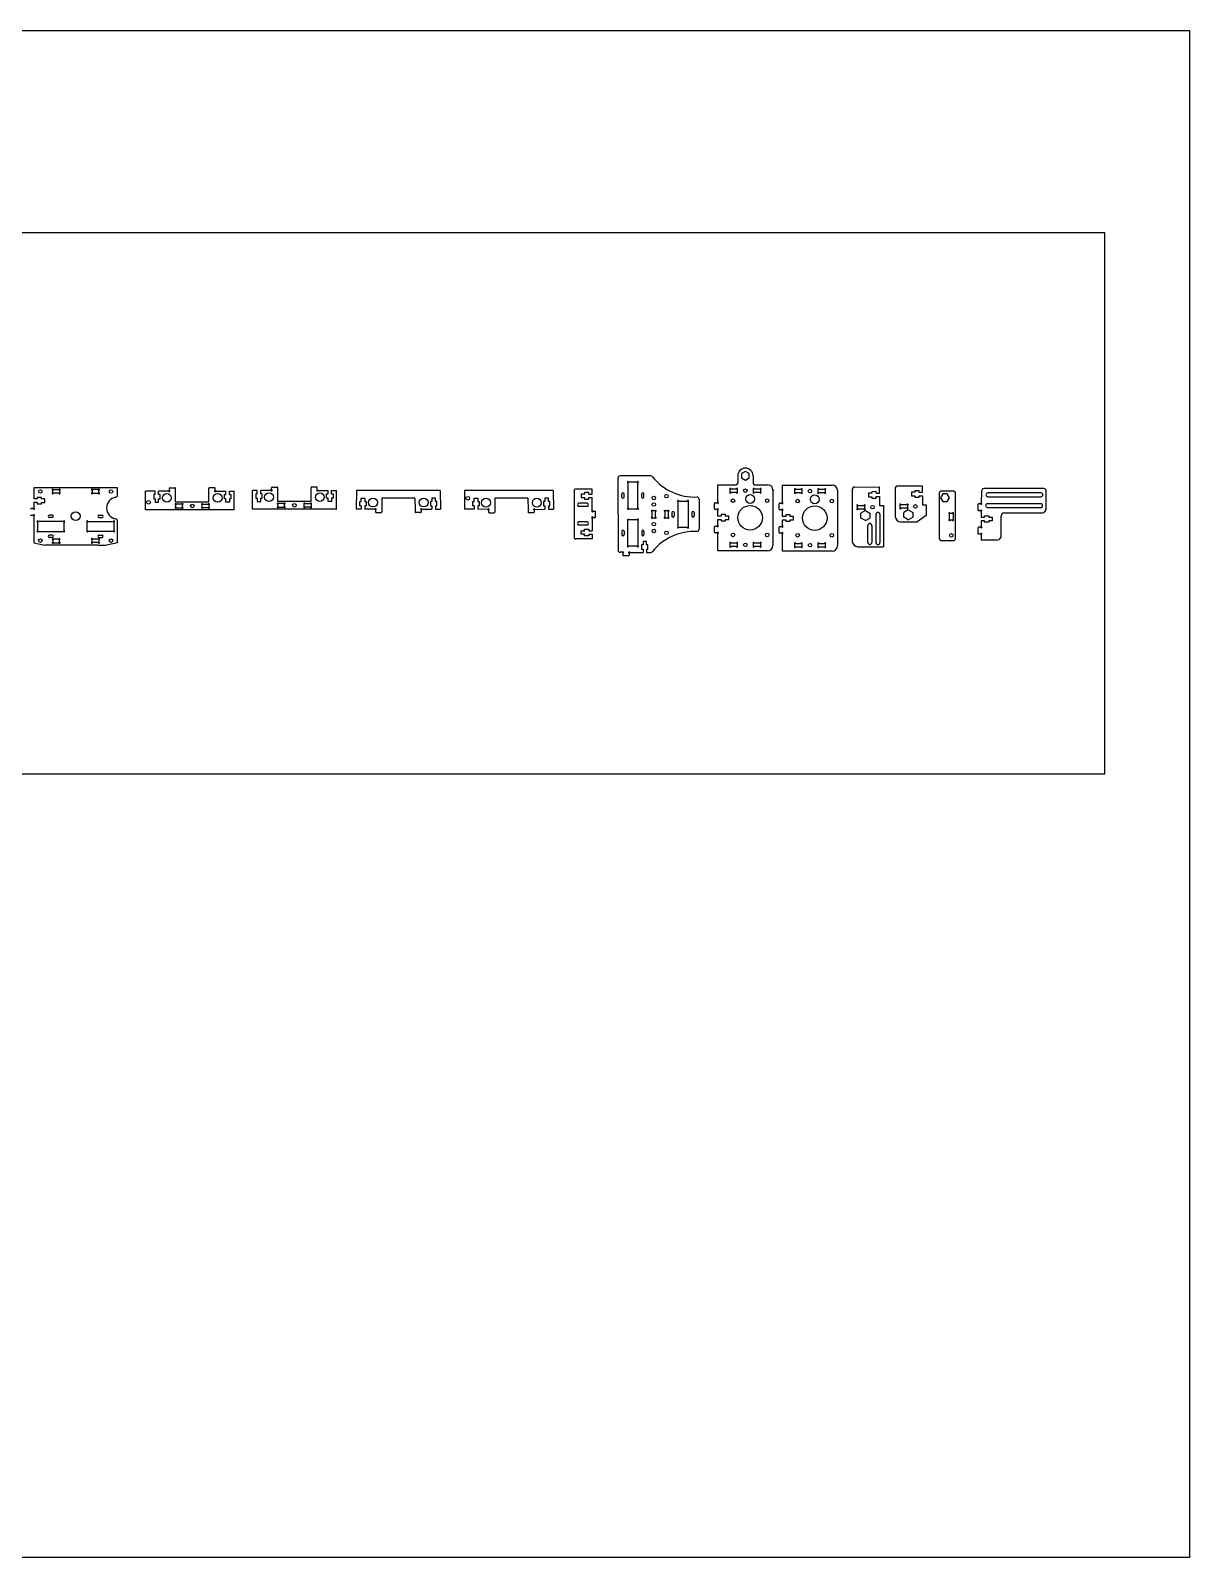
# Model space of a CAD drawing. Extents: x -1531 to 2424, y -1662 to -279.
# Drawn here: x 1373 to 2424, y -1662 to -279 of the extents above; entities that cross this region are included whole.
import ezdxf

# ---------------------------------------------------------------- set-up
doc = ezdxf.new("R2010")
doc.units = 0
doc.header["$MEASUREMENT"] = 0
for name, color, linetype in [('PINTURA', 1, 'Continuous'), ('PRINCIPAL', 7, 'Continuous'), ('WHITE', 7, 'Continuous')]:
    doc.layers.add(name, color=color, linetype=linetype)

# ---------------------------------------------------------------- blocks, each defined once
blk = doc.blocks.new('A$C7579043E')
for p, q in [((-0.1, 0), (-76, 0)), ((-53.1, -6.9), (-53.1, -17.8)), ((-23, -6.9), (-22.9, -17.8)), ((-71.7, -16.9), (-76.1, -16.8)), ((-71.7, -13.9), (-71.7, -16.9)), ((-68.5, -13.9), (-68.5, -16.9)), ((-7.6, -13.9), (-7.6, -16.9)), ((-4.3, -13.9), (-4.3, -16.9)), ((-4.3, -16.9), (0.1, -16.8))]:
    blk.add_line(p, q)
for points in [[(-76, 0), (-76.1, -16.8)], [(-23, -6.9), (-53.1, -6.9)], [(0, -0.1), (0.1, -16.8)], [(-59.6, -16.9), (-68.5, -16.9)], [(-58.2, -19.9), (-53.6, -19.9)], [(-17.8, -19.9), (-22.4, -19.9)], [(-16.5, -16.9), (-7.6, -16.9)]]:
    blk.add_lwpolyline(points)
for centre in [(-61, -10.9), (-15, -10.9)]:
    blk.add_circle(centre, 4.01)
blk.add_arc((-0.1, -0.1), 0.108, 354.5002, 96.7156)
at = {"layer": 'WHITE', "linetype": 'Continuous'}
for p, q in [((-73, -13.9), (-73, -9.9)), ((-73, -9.9), (-71.7, -9.9)), ((-71.7, -9.9), (-71.7, -6.9)), ((-71.7, -6.9), (-68.5, -6.9)), ((-68.5, -6.9), (-68.5, -9.9)), ((-68.5, -9.9), (-67.2, -9.9)), ((-67.2, -9.9), (-67.2, -13.9)), ((-8.8, -9.9), (-8.8, -13.9)), ((-7.6, -9.9), (-8.8, -9.9)), ((-4.3, -6.9), (-7.6, -6.9)), ((-7.6, -6.9), (-7.6, -9.9)), ((-4.3, -9.9), (-4.3, -6.9)), ((-3.1, -9.9), (-4.3, -9.9)), ((-3.1, -13.9), (-3.1, -9.9)), ((-71.7, -13.9), (-73, -13.9)), ((-67.2, -13.9), (-68.5, -13.9)), ((-58.7, -17.8), (-58.7, -19.4)), ((-53.1, -17.8), (-53.1, -19.4)), ((-22.9, -17.8), (-22.9, -19.4)), ((-17.3, -17.8), (-17.3, -19.4)), ((-8.8, -13.9), (-7.6, -13.9)), ((-4.3, -13.9), (-3.1, -13.9))]:
    blk.add_line(p, q, dxfattribs=at)
for centre, start, end in [((-59.6, -16.4), 270, 330), ((-58.7, -16.9), 300.0002, 150), ((-58.2, -17.8), 120.0002, 180), ((-58.2, -19.4), 180, 270), ((-53.6, -19.4), 270, 0), ((-22.4, -19.4), 180, 270), ((-17.3, -16.9), 30, 239.9998), ((-17.8, -19.4), 270, 0), ((-17.8, -17.8), 0, 59.9998), ((-16.5, -16.4), 210, 270)]:
    blk.add_arc(centre, 0.5, start, end, dxfattribs=at)
blk = doc.blocks.new('A$C354E6534')
for p, q in [((0, 0), (-80.4, 0)), ((-80.4, 0), (-80.4, -16.9)), ((-53, -6.9), (-53, -17.8)), ((-22.9, -6.9), (-22.8, -17.8)), ((-71.6, -16.9), (-80.4, -16.9)), ((-71.6, -13.9), (-71.6, -16.9)), ((-68.4, -13.9), (-68.4, -16.9)), ((-7.5, -13.9), (-7.5, -16.9)), ((-4.3, -13.9), (-4.3, -16.9)), ((-4.3, -16.9), (0.2, -16.9))]:
    blk.add_line(p, q)
for points in [[(-22.9, -6.9), (-53, -6.9)], [(0, 0), (0.2, -16.9)], [(-59.5, -17), (-68.4, -16.9)], [(-58.1, -20), (-53.5, -20)], [(-17.8, -20), (-22.3, -20)], [(-16.4, -17), (-7.5, -16.9)]]:
    blk.add_lwpolyline(points)
for centre, radius in [((-77.5, -6.9), 1.63), ((-60.9, -10.9), 4.01), ((-14.9, -10.9), 4.01)]:
    blk.add_circle(centre, radius)
at = {"layer": 'WHITE', "linetype": 'Continuous'}
for p, q in [((-72.9, -13.9), (-72.9, -9.9)), ((-72.9, -9.9), (-71.6, -9.9)), ((-71.6, -9.9), (-71.6, -6.9)), ((-71.6, -6.9), (-68.4, -6.9)), ((-68.4, -6.9), (-68.4, -9.9)), ((-68.4, -9.9), (-67.1, -9.9)), ((-67.1, -9.9), (-67.1, -13.9)), ((-8.8, -9.9), (-8.8, -13.9)), ((-7.5, -9.9), (-8.8, -9.9)), ((-4.3, -6.9), (-7.5, -6.9)), ((-7.5, -6.9), (-7.5, -9.9)), ((-4.3, -9.9), (-4.3, -6.9)), ((-3, -9.9), (-4.3, -9.9)), ((-3, -13.9), (-3, -9.9)), ((-71.6, -13.9), (-72.9, -13.9)), ((-67.1, -13.9), (-68.4, -13.9)), ((-58.6, -17.8), (-58.6, -19.5)), ((-53, -17.8), (-53, -19.5)), ((-22.8, -17.8), (-22.8, -19.5)), ((-17.3, -17.8), (-17.3, -19.5)), ((-8.8, -13.9), (-7.5, -13.9)), ((-4.3, -13.9), (-3, -13.9))]:
    blk.add_line(p, q, dxfattribs=at)
for centre, start, end in [((-59.5, -16.5), 270, 330), ((-58.6, -17), 300.0002, 150), ((-58.1, -17.8), 120.0002, 180), ((-58.1, -19.5), 180, 270), ((-53.5, -19.5), 270, 0), ((-22.3, -19.5), 180, 270), ((-17.3, -17), 30, 239.9998), ((-17.8, -19.5), 270, 0), ((-17.8, -17.8), 0, 59.9998), ((-16.4, -16.5), 210, 270)]:
    blk.add_arc(centre, 0.5, start, end, dxfattribs=at)
blk = doc.blocks.new('A$C53402CE3')
for p, q in [((-10.7, 6), (-19.5, 6)), ((-19.5, -10.9), (-19.5, 6)), ((-10.7, 3), (-10.7, 6)), ((-7.5, 3), (-7.5, 6)), ((7.9, -4), (7.9, 6.9)), ((38.1, -4), (38.1, 6.9)), ((53.5, 3), (53.5, 6)), ((56.7, 3), (56.7, 6)), ((56.7, 6), (61.1, 6)), ((60.9, -10.9), (-19.5, -10.9))]:
    blk.add_line(p, q)
for points in [[(1.5, 6.1), (-7.5, 6)], [(2.8, 9.1), (7.4, 9.1)], [(43.2, 9.1), (38.6, 9.1)], [(44.6, 6.1), (53.5, 6)], [(60.9, -10.9), (61.1, 6)], [(38.1, -4), (7.9, -4)]]:
    blk.add_lwpolyline(points)
for centre, radius in [((0, 0), 4.01), ((46, 0), 4.01), ((-16.6, -4), 1.63), ((23, -7.4), 1.62), ((23, -7.4), 1.62)]:
    blk.add_circle(centre, radius)
at = {"layer": 'WHITE', "linetype": 'Continuous'}
for p, q in [((-12, 3), (-12, -1)), ((-10.7, 3), (-12, 3)), ((-6.2, 3), (-7.5, 3)), ((-6.2, -1), (-6.2, 3)), ((2.3, 6.9), (2.3, 8.6)), ((7.9, 6.9), (7.9, 8.6)), ((38.1, 6.9), (38.1, 8.6)), ((43.7, 6.9), (43.7, 8.6)), ((52.2, -1), (52.2, 3)), ((52.2, 3), (53.5, 3)), ((56.7, 3), (58, 3)), ((58, 3), (58, -1)), ((-12, -1), (-10.7, -1)), ((-10.7, -1), (-10.7, -4)), ((-10.7, -4), (-7.5, -4)), ((-7.5, -4), (-7.5, -1)), ((-7.5, -1), (-6.2, -1)), ((7.9, -6.6), (7.9, -8.2)), ((13.2, -5.8), (8.7, -5.8)), ((8.7, -9.1), (13.2, -9.1)), ((14.1, -8.2), (14.1, -6.6)), ((31.9, -8.2), (31.9, -6.6)), ((32.8, -5.8), (37.3, -5.8)), ((37.3, -9.1), (32.8, -9.1)), ((38.1, -6.6), (38.1, -8.2)), ((53.5, -1), (52.2, -1)), ((53.5, -4), (53.5, -1)), ((56.7, -4), (53.5, -4)), ((56.7, -1), (56.7, -4)), ((58, -1), (56.7, -1))]:
    blk.add_line(p, q, dxfattribs=at)
for centre, start, end in [((1.5, 5.6), 30, 90), ((2.3, 6.1), 210, 59.9998), ((2.8, 8.6), 90, 180), ((2.8, 6.9), 180, 239.9998), ((7.4, 8.6), 0, 90), ((38.6, 8.6), 90, 180), ((43.2, 8.6), 0, 90), ((43.7, 6.1), 120.0002, 330), ((43.2, 6.9), 300.0002, 0), ((44.6, 5.6), 90, 150), ((7.9, -5.8), 30, 239.9998), ((7.9, -9.1), 120, 329.9998), ((7.4, -6.6), 0, 59.9998), ((7.4, -8.2), 300, 0), ((8.7, -5.3), 210, 270), ((8.7, -9.6), 90, 149.9998), ((13.2, -5.3), 270, 329.9998), ((13.2, -9.6), 30, 90), ((14.1, -5.8), 300, 149.9998), ((14.1, -9.1), 210, 59.9998), ((14.6, -6.6), 120, 180), ((14.6, -8.2), 180, 239.9998), ((31.9, -5.8), 30.0002, 240), ((31.9, -9.1), 120.0002, 330), ((31.4, -6.6), 0, 60), ((31.4, -8.2), 300.0002, 0), ((32.8, -5.3), 210.0002, 270), ((32.8, -9.6), 90, 150), ((37.3, -5.3), 270, 330), ((37.3, -9.6), 30.0002, 90), ((38.1, -5.8), 300.0002, 150), ((38.1, -9.1), 210.0002, 60), ((38.6, -6.6), 120.0002, 180), ((38.6, -8.2), 180, 240)]:
    blk.add_arc(centre, 0.5, start, end, dxfattribs=at)
blk = doc.blocks.new('A$C53B67923')
for p, q in [((-10.7, 6), (-15.1, 6)), ((-10.7, 3), (-10.7, 6)), ((-7.5, 3), (-7.5, 6)), ((7.9, -4), (7.9, 6.9)), ((38.1, -4), (38.1, 6.9)), ((53.5, 3), (53.5, 6)), ((56.7, 3), (56.7, 6)), ((56.7, 6), (61.1, 6)), ((60.9, -10.9), (-14.9, -10.9))]:
    blk.add_line(p, q)
for points in [[(-14.9, -10.9), (-15.1, 6)], [(1.5, 6.1), (-7.5, 6)], [(2.8, 9.1), (7.4, 9.1)], [(43.2, 9.1), (38.6, 9.1)], [(44.6, 6.1), (53.5, 6)], [(61.1, -10.8), (61.1, 6)], [(38.1, -4), (7.9, -4)]]:
    blk.add_lwpolyline(points)
for centre, radius in [((0, 0), 4.01), ((46, 0), 4.01), ((23, -7.4), 1.62)]:
    blk.add_circle(centre, radius)
blk.add_arc((60.9, -10.8), 0.108, 263.2844, 5.4998)
at = {"layer": 'WHITE', "linetype": 'Continuous'}
for p, q in [((-12, 3), (-12, -1)), ((-10.7, 3), (-12, 3)), ((-6.2, 3), (-7.5, 3)), ((-6.2, -1), (-6.2, 3)), ((2.3, 6.9), (2.3, 8.6)), ((7.9, 6.9), (7.9, 8.6)), ((38.1, 6.9), (38.1, 8.6)), ((43.7, 6.9), (43.7, 8.6)), ((52.2, -1), (52.2, 3)), ((52.2, 3), (53.5, 3)), ((56.7, 3), (58, 3)), ((58, 3), (58, -1)), ((-12, -1), (-10.7, -1)), ((-10.7, -1), (-10.7, -4)), ((-10.7, -4), (-7.5, -4)), ((-7.5, -4), (-7.5, -1)), ((-7.5, -1), (-6.2, -1)), ((7.9, -6.6), (7.9, -8.2)), ((13.2, -5.8), (8.7, -5.8)), ((8.7, -9.1), (13.2, -9.1)), ((14.1, -8.2), (14.1, -6.6)), ((31.9, -8.2), (31.9, -6.6)), ((32.8, -5.8), (37.3, -5.8)), ((37.3, -9.1), (32.8, -9.1)), ((38.1, -6.6), (38.1, -8.2)), ((53.5, -1), (52.2, -1)), ((53.5, -4), (53.5, -1)), ((56.7, -4), (53.5, -4)), ((56.7, -1), (56.7, -4)), ((58, -1), (56.7, -1))]:
    blk.add_line(p, q, dxfattribs=at)
for centre, start, end in [((1.5, 5.6), 30, 90), ((2.3, 6.1), 210, 59.9998), ((2.8, 8.6), 90, 180), ((2.8, 6.9), 180, 239.9998), ((7.4, 8.6), 0, 90), ((38.6, 8.6), 90, 180), ((43.2, 8.6), 0, 90), ((43.7, 6.1), 120.0002, 330), ((43.2, 6.9), 300.0002, 0), ((44.6, 5.6), 90, 150), ((7.9, -5.8), 30, 239.9998), ((7.9, -9.1), 120, 329.9998), ((7.4, -6.6), 0, 59.9998), ((7.4, -8.2), 300, 0), ((8.7, -5.3), 210, 270), ((8.7, -9.6), 90, 149.9998), ((13.2, -5.3), 270, 329.9998), ((13.2, -9.6), 30, 90), ((14.1, -5.8), 300, 149.9998), ((14.1, -9.1), 210, 59.9998), ((14.6, -6.6), 120, 180), ((14.6, -8.2), 180, 239.9998), ((31.9, -5.8), 30.0002, 240), ((31.9, -9.1), 120.0002, 330), ((31.4, -6.6), 0, 60), ((31.4, -8.2), 300.0002, 0), ((32.8, -5.3), 210.0002, 270), ((32.8, -9.6), 90, 150), ((37.3, -5.3), 270, 330), ((37.3, -9.6), 30.0002, 90), ((38.1, -5.8), 300.0002, 150), ((38.1, -9.1), 210.0002, 60), ((38.6, -6.6), 120.0002, 180), ((38.6, -8.2), 180, 240)]:
    blk.add_arc(centre, 0.5, start, end, dxfattribs=at)
blk = doc.blocks.new('A$C2E911FF9')
at = {"linetype": 'ByBlock'}
for p, q in [((38.4, 69.8), (31.8, 69.8)), ((38.4, 56), (31.8, 56))]:
    blk.add_line(p, q, dxfattribs=at)
blk.add_lwpolyline([(36.4, 66.3), (34.4, 62.9), (36.4, 59.5), (40.4, 59.5), (42.3, 62.9), (40.4, 66.3)], close=True, dxfattribs=at)
for centre, radius, start, end in [((31.8, 71.3), 1.5, 180, 270), ((38.4, 62.9), 6.92, 270, 90), ((31.8, 54.5), 1.5, 90, 180)]:
    blk.add_arc(centre, radius, start, end, dxfattribs=at)
at = {"layer": 'WHITE', "linetype": 'Continuous'}
for p, q in [((-29.7, 42.9), (-29.7, 87.9)), ((-29.7, 87.9), (-14.1, 87.9)), ((-13.3, 88.8), (-13.3, 90.4)), ((-12.8, 90.9), (-7.8, 90.9)), ((-7.3, 90.4), (-7.3, 88.8)), ((-6.4, 87.9), (-1.3, 87.9)), ((-1.3, 84.9), (-2.5, 84.9)), ((-2.5, 84.9), (-2.5, 80.9)), ((-1.3, 87.9), (-1.3, 84.9)), ((1.9, 84.9), (1.9, 87.9)), ((1.9, 87.9), (7.1, 87.9)), ((3.2, 84.9), (1.9, 84.9)), ((3.2, 80.9), (3.2, 84.9)), ((7.9, 88.8), (7.9, 90.4)), ((8.4, 90.9), (13.4, 90.9)), ((13.9, 90.4), (13.9, 88.8)), ((14.8, 87.9), (30.3, 87.9)), ((30.3, 87.9), (30.3, 71.3)), ((-25.8, 71.3), (-25.8, 75.7)), ((-25, 76.6), (-23.4, 76.6)), ((-23.4, 70.4), (-25, 70.4)), ((-22.5, 75.7), (-22.5, 71.3)), ((-2.5, 80.9), (-1.3, 80.9)), ((-1.3, 80.9), (-1.3, 77.9)), ((-1.3, 77.9), (1.9, 77.9)), ((1.9, 77.9), (1.9, 80.9)), ((1.9, 80.9), (3.2, 80.9)), ((23.2, 71.3), (23.2, 75.7)), ((24.1, 76.6), (25.7, 76.6)), ((25.7, 70.4), (24.1, 70.4)), ((26.5, 75.7), (26.5, 71.3)), ((-25, 55.4), (-23.4, 55.4)), ((24.1, 55.4), (25.7, 55.4)), ((-25.8, 50.1), (-25.8, 54.5)), ((-23.4, 49.2), (-25, 49.2)), ((-22.5, 54.5), (-22.5, 50.1)), ((23.2, 50.1), (23.2, 54.5)), ((25.7, 49.2), (24.1, 49.2)), ((26.5, 54.5), (26.5, 50.1)), ((30.3, 54.5), (30.3, 42.9)), ((-30, -15.7), (-30, 29.3)), ((-30, 29.3), (-14.5, 29.3)), ((25.3, 37.9), (-24.7, 37.9)), ((-13.6, 30.2), (-13.6, 31.8)), ((-13.1, 32.3), (-8.1, 32.3)), ((-7.6, 31.8), (-7.6, 30.2)), ((-6.7, 29.3), (-1.6, 29.3)), ((-1.6, 29.3), (-1.6, 26.3)), ((1.6, 26.3), (1.6, 29.3)), ((1.6, 29.3), (6.7, 29.3)), ((7.6, 30.2), (7.6, 31.8)), ((8.1, 32.3), (13.1, 32.3)), ((13.6, 31.8), (13.6, 30.2)), ((14.5, 29.3), (30, 29.3)), ((30, 29.3), (30, -15.7)), ((-26.2, 12.7), (-26.2, 17.1)), ((-25.3, 18), (-23.7, 18)), ((-22.9, 17.1), (-22.9, 12.7)), ((-1.6, 26.3), (-2.9, 26.3)), ((-2.9, 26.3), (-2.9, 22.3)), ((-2.9, 22.3), (-1.6, 22.3)), ((-1.6, 22.3), (-1.6, 19.3)), ((-1.6, 19.3), (1.6, 19.3)), ((2.9, 26.3), (1.6, 26.3)), ((1.6, 19.3), (1.6, 22.3)), ((1.6, 22.3), (2.9, 22.3)), ((2.9, 22.3), (2.9, 26.3)), ((22.9, 12.7), (22.9, 17.1)), ((23.7, 18), (25.3, 18)), ((26.2, 17.1), (26.2, 12.7)), ((-23.7, 11.8), (-25.3, 11.8)), ((25.3, 11.8), (23.7, 11.8)), ((-26.2, -8.5), (-26.2, -4.1)), ((-25.3, -3.2), (-23.7, -3.2)), ((-23.7, -9.4), (-25.3, -9.4)), ((-22.9, -4.1), (-22.9, -8.5)), ((22.9, -8.5), (22.9, -4.1)), ((23.7, -3.2), (25.3, -3.2)), ((25.3, -9.4), (23.7, -9.4)), ((26.2, -4.1), (26.2, -8.5)), ((25, -20.7), (-25, -20.7))]:
    blk.add_line(p, q, dxfattribs=at)
for centre, radius in [((-15.2, 74.1), 1.6), ((0.3, 58.6), 11.1), ((15.8, 74.1), 1.6), ((-24.2, 62.9), 1.6), ((17.3, 58.6), 4), ((24.9, 62.9), 1.6), ((-15.2, 43.1), 1.6), ((15.8, 43.1), 1.6), ((-15.5, 15.5), 1.6), ((15.5, 15.5), 1.6), ((-24.5, 4.3), 1.6), ((0, 0), 11.1), ((17, 0), 4), ((24.5, 4.3), 1.6), ((-15.5, -15.5), 1.6), ((15.5, -15.5), 1.6)]:
    blk.add_circle(centre, radius, dxfattribs=at)
for centre, radius, start, end in [((-14.1, 87.4), 0.5, 30.0002, 90), ((-13.3, 87.9), 0.5, 210.0002, 60), ((-12.8, 90.4), 0.5, 90, 180), ((-12.8, 88.8), 0.5, 180, 240), ((-7.8, 90.4), 0.5, 0, 90), ((-7.3, 87.9), 0.5, 120.0002, 330), ((-7.8, 88.8), 0.5, 300.0002, 0), ((-6.4, 87.4), 0.5, 90, 150), ((7.1, 87.4), 0.5, 30.0002, 90), ((7.9, 87.9), 0.5, 210.0002, 60), ((8.4, 90.4), 0.5, 90, 180), ((8.4, 88.8), 0.5, 180, 240), ((13.4, 90.4), 0.5, 0, 90), ((13.9, 87.9), 0.5, 120.0002, 330), ((13.4, 88.8), 0.5, 300.0002, 0), ((14.8, 87.4), 0.5, 90, 150), ((-25.8, 76.6), 0.5, 30.0002, 240), ((-25.8, 70.4), 0.5, 120.0002, 330), ((-26.3, 75.7), 0.5, 0, 60), ((-26.3, 71.3), 0.5, 300.0002, 0), ((-25, 77.1), 0.5, 210.0002, 270), ((-25, 69.9), 0.5, 90, 150), ((-23.4, 77.1), 0.5, 270, 330), ((-23.4, 69.9), 0.5, 30.0002, 90), ((-22.5, 76.6), 0.5, 300.0002, 150), ((-22.5, 70.4), 0.5, 210.0002, 60), ((-22, 75.7), 0.5, 120.0002, 180), ((-22, 71.3), 0.5, 180, 240), ((23.2, 76.6), 0.5, 30.0002, 240), ((23.2, 70.4), 0.5, 120.0002, 330), ((22.7, 75.7), 0.5, 0, 60), ((22.7, 71.3), 0.5, 300.0002, 0), ((24.1, 77.1), 0.5, 210.0002, 270), ((24.1, 69.9), 0.5, 90, 150), ((25.7, 77.1), 0.5, 270, 330), ((25.7, 69.9), 0.5, 30.0002, 90), ((26.5, 76.6), 0.5, 300.0002, 150), ((26.5, 70.4), 0.5, 210.0002, 60), ((27, 75.7), 0.5, 120.0002, 180), ((27, 71.3), 0.5, 180, 240), ((-25.8, 55.4), 0.5, 30.0002, 240), ((-25, 55.9), 0.5, 210.0002, 270), ((-23.4, 55.9), 0.5, 270, 330), ((-22.5, 55.4), 0.5, 300.0002, 150), ((23.2, 55.4), 0.5, 30.0002, 240), ((24.1, 55.9), 0.5, 210.0002, 270), ((25.7, 55.9), 0.5, 270, 330), ((26.5, 55.4), 0.5, 300.0002, 150), ((-24.7, 42.9), 5, 180, 270), ((-25.8, 49.2), 0.5, 120.0002, 330), ((-26.3, 54.5), 0.5, 0, 60), ((-26.3, 50.1), 0.5, 300.0002, 0), ((-25, 48.7), 0.5, 90, 150), ((-23.4, 48.7), 0.5, 30.0002, 90), ((-22.5, 49.2), 0.5, 210.0002, 60), ((-22, 54.5), 0.5, 120.0002, 180), ((-22, 50.1), 0.5, 180, 240), ((23.2, 49.2), 0.5, 120.0002, 330), ((22.7, 54.5), 0.5, 0, 60), ((22.7, 50.1), 0.5, 300.0002, 0), ((24.1, 48.7), 0.5, 90, 150), ((25.3, 42.9), 5, 270, 360), ((25.7, 48.7), 0.5, 30.0002, 90), ((26.5, 49.2), 0.5, 210.0002, 60), ((27, 54.5), 0.5, 120.0002, 180), ((27, 50.1), 0.5, 180, 240), ((-14.5, 28.8), 0.5, 30.0002, 90), ((-13.6, 29.3), 0.5, 210.0002, 60), ((-13.1, 31.8), 0.5, 90, 180), ((-13.1, 30.2), 0.5, 180, 240), ((-8.1, 31.8), 0.5, 0, 90), ((-7.6, 29.3), 0.5, 120.0002, 330), ((-8.1, 30.2), 0.5, 300.0002, 0), ((-6.7, 28.8), 0.5, 90, 150), ((6.7, 28.8), 0.5, 30.0002, 90), ((7.6, 29.3), 0.5, 210.0002, 60), ((8.1, 31.8), 0.5, 90, 180), ((8.1, 30.2), 0.5, 180, 240), ((13.1, 31.8), 0.5, 0, 90), ((13.6, 29.3), 0.5, 120.0002, 330), ((13.1, 30.2), 0.5, 300.0002, 0), ((14.5, 28.8), 0.5, 90, 150), ((26.1, 36.9), 1, 90, 162.6143), ((-26.2, 18), 0.5, 30.0002, 240), ((-26.7, 17.1), 0.5, 0, 60), ((-25.3, 18.5), 0.5, 210.0002, 270), ((-23.7, 18.5), 0.5, 270, 330), ((-22.9, 18), 0.5, 300.0002, 150), ((-22.4, 17.1), 0.5, 120.0002, 180), ((22.9, 18), 0.5, 30.0002, 240), ((22.4, 17.1), 0.5, 0, 60), ((23.7, 18.5), 0.5, 210.0002, 270), ((25.3, 18.5), 0.5, 270, 330), ((26.2, 18), 0.5, 300.0002, 150), ((26.7, 17.1), 0.5, 120.0002, 180), ((-26.2, 11.8), 0.5, 120.0002, 330), ((-26.7, 12.7), 0.5, 300.0002, 0), ((-25.3, 11.3), 0.5, 90, 150), ((-23.7, 11.3), 0.5, 30.0002, 90), ((-22.9, 11.8), 0.5, 210.0002, 60), ((-22.4, 12.7), 0.5, 180, 240), ((22.9, 11.8), 0.5, 120.0002, 330), ((22.4, 12.7), 0.5, 300.0002, 0), ((23.7, 11.3), 0.5, 90, 150), ((25.3, 11.3), 0.5, 30.0002, 90), ((26.2, 11.8), 0.5, 210.0002, 60), ((26.7, 12.7), 0.5, 180, 240), ((-26.2, -3.2), 0.5, 30.0002, 240), ((-26.2, -9.4), 0.5, 120.0002, 330), ((-26.7, -4.1), 0.5, 0, 60), ((-26.7, -8.5), 0.5, 300.0002, 0), ((-25.3, -2.7), 0.5, 210.0002, 270), ((-25.3, -9.9), 0.5, 90, 150), ((-23.7, -2.7), 0.5, 270, 330), ((-23.7, -9.9), 0.5, 30.0002, 90), ((-22.9, -3.2), 0.5, 300.0002, 150), ((-22.9, -9.4), 0.5, 210.0002, 60), ((-22.4, -4.1), 0.5, 120.0002, 180), ((-22.4, -8.5), 0.5, 180, 240), ((22.9, -3.2), 0.5, 30.0002, 240), ((22.9, -9.4), 0.5, 120.0002, 330), ((22.4, -4.1), 0.5, 0, 60), ((22.4, -8.5), 0.5, 300.0002, 0), ((23.7, -2.7), 0.5, 210.0002, 270), ((23.7, -9.9), 0.5, 90, 150), ((25.3, -2.7), 0.5, 270, 330), ((25.3, -9.9), 0.5, 30.0002, 90), ((26.2, -3.2), 0.5, 300.0002, 150), ((26.2, -9.4), 0.5, 210.0002, 60), ((26.7, -4.1), 0.5, 120.0002, 180), ((26.7, -8.5), 0.5, 180, 240), ((-25, -15.7), 5, 180, 270), ((25, -15.7), 5, 270, 360)]:
    blk.add_arc(centre, radius, start, end, dxfattribs=at)
blk = doc.blocks.new('A$C12372650')
for p, q in [((15.9, 18.4), (-9.1, 18.4)), ((18.4, -6.5), (18.4, 15.8)), ((-14.1, 13.4), (-14.1, -1.6)), ((-12.1, 6.4), (-9.8, 10.4)), ((-12.1, 6.4), (-9.8, 2.4)), ((-9.8, 10.4), (-5.4, 10.4)), ((-5.4, 2.3), (-9.8, 2.4)), ((-3.1, 6.4), (-5.4, 10.4)), ((-3.1, 6.4), (-5.4, 2.3)), ((-8.1, -9.9), (-14.1, -1.6)), ((9.6, -3.5), (9.6, -6.5)), ((12.8, -3.5), (12.8, -6.5))]:
    blk.add_line(p, q)
for points in [[(1.4, -9.9), (-8.1, -9.9)], [(9.6, -6.5), (1.4, -6.5), (1.4, -9.9)], [(12.8, -6.5), (18.4, -6.5)]]:
    blk.add_lwpolyline(points)
blk.add_circle((0, 0), 1.62)
for centre, radius, start, end in [((-8.2, 12.5), 5.94, 98.1301, 171.8699), ((16, 16), 2.41, 356.6566, 91.9272)]:
    blk.add_arc(centre, radius, start, end)
at = {"layer": 'WHITE', "linetype": 'Continuous'}
for p, q in [((-1.6, 8), (-1.6, 12.8)), ((-0.7, 13.7), (0.8, 13.7)), ((0.8, 7.1), (-0.7, 7.1)), ((1.7, 12.8), (1.7, 8)), ((8.3, 0.5), (8.3, -3.5)), ((9.6, 0.5), (8.3, 0.5)), ((12.8, 3.6), (9.6, 3.6)), ((9.6, 3.6), (9.6, 0.5)), ((12.8, 0.5), (12.8, 3.6)), ((14.1, 0.5), (12.8, 0.5)), ((14.1, -3.5), (14.1, 0.5)), ((8.3, -3.5), (9.6, -3.5)), ((12.8, -3.5), (14.1, -3.5))]:
    blk.add_line(p, q, dxfattribs=at)
for centre, start, end in [((-1.6, 13.7), 30.0002, 240), ((-0.7, 14.2), 210.0002, 270), ((0.8, 14.2), 270, 330), ((1.7, 13.7), 300.0002, 150), ((-1.6, 7.1), 120.0002, 330), ((-2.1, 12.8), 0, 60), ((-2.1, 8), 300.0002, 0), ((-0.7, 6.6), 90, 150), ((0.8, 6.6), 30.0002, 90), ((1.7, 7.1), 210.0002, 60), ((2.2, 12.8), 120.0002, 180), ((2.2, 8), 180, 240)]:
    blk.add_arc(centre, 0.5, start, end, dxfattribs=at)

msp = doc.modelspace()

# ---------------------------------------------------------------- linework, layer by layer
for p, q in [((1452, -692.9), (1376, -692.9)), ((1379, -703.1), (1376, -703.1)), ((1452, -699.6), (1452, -692.9)), ((1866, -695.8), (1866, -738)), ((1882.3, -694.4), (1867.4, -694.4)), ((1879.3, -698.7), (1882.3, -698.7)), ((1879.3, -701.9), (1882.3, -701.9)), ((1909.1, -701.5), (1909.1, -698.5)), ((1911.1, -701.5), (1911.1, -698.5)), ((1927.1, -701.5), (1927.1, -698.5)), ((1929.1, -701.5), (1929.1, -698.5)), ((1979.1, -703.3), (1979.1, -730.6)), ((2117.8, -694.8), (2117.9, -741.6)), ((2120.4, -692.3), (2142.7, -692.2)), ((2139.7, -697.8), (2142.7, -697.8)), ((2139.7, -701), (2142.7, -701)), ((2198, -696.1), (2197, -697.1)), ((2210.4, -696.1), (2198, -696.1)), ((2210.4, -696.1), (2211.5, -697.1)), ((2238.4, -693.5), (2291.6, -693.5)), ((2293.9, -710.8), (2293.8, -695.6)), ((1379, -706.3), (1376, -706.3)), ((1393, -717.9), (1390, -717.9)), ((1435, -717.9), (1438, -717.9)), ((1954.5, -715.5), (1954.5, -718.5)), ((1956.5, -715.5), (1956.5, -718.5)), ((1972.7, -715.5), (1972.7, -718.5)), ((1974.7, -715.5), (1974.7, -718.5)), ((2129.9, -713.7), (2125.9, -716.1)), ((2125.9, -720.4), (2125.9, -716.1)), ((2129.9, -713.7), (2133.9, -716.1)), ((2133.9, -716.1), (2133.9, -720.4)), ((2253.1, -736.1), (2253.1, -718.5)), ((2289.6, -715.9), (2256.1, -715.9)), ((1393, -719.9), (1390, -719.9)), ((1435, -719.9), (1438, -719.9)), ((1452, -742.9), (1452, -723.2)), ((1879.3, -731.9), (1882.3, -731.9)), ((1909.1, -732.4), (1909.1, -735.4)), ((1911.1, -732.4), (1911.1, -735.4)), ((1927.1, -732.4), (1927.1, -735.4)), ((1929.1, -732.4), (1929.1, -735.4)), ((2129.9, -722.7), (2125.9, -720.4)), ((2129.9, -722.7), (2133.9, -720.4)), ((1376, -742.9), (1386, -744.9)), ((1434, -744.9), (1386, -744.9)), ((1393, -735.9), (1390, -735.9)), ((1393, -737.9), (1390, -737.9)), ((1434, -744.9), (1442, -744.9)), ((1435, -735.9), (1438, -735.9)), ((1435, -737.9), (1438, -737.9)), ((1452, -742.9), (1442, -744.9)), ((1882.3, -739.4), (1867.4, -739.4)), ((1879.3, -735.1), (1882.3, -735.1)), ((2123, -746.6), (2146.2, -746.5)), ((2197, -739.6), (2198, -740.7)), ((2198, -740.7), (2210.4, -740.7)), ((2211.5, -739.6), (2210.4, -740.7)), ((1916.5, -751.6), (1928.3, -751.6)), ((1928.3, -748.6), (1928.3, -751.6)), ((1931.5, -748.6), (1931.5, -751.6)), ((1931.5, -751.6), (1935.3, -751.6))]:
    msp.add_line(p, q)
at = {"linetype": 'ByBlock'}
for p, q in [((1882.3, -698.7), (1882.3, -694.4)), ((1882.3, -713.4), (1882.3, -701.9)), ((2197, -739.6), (2197, -697.1)), ((2211.5, -739.6), (2211.5, -697.1)), ((2289, -697.7), (2240.9, -697.6)), ((2240.9, -701.1), (2289, -701.2)), ((2139.6, -742.7), (2139.6, -717.1)), ((2143.1, -717.1), (2143.1, -742.7)), ((2288.8, -707.5), (2240.7, -707.4)), ((2240.7, -710.9), (2288.8, -711)), ((1882.3, -720.7), (1882.3, -731.9)), ((2132.1, -742.7), (2132.1, -727.1)), ((2135.6, -727.1), (2135.6, -742.7)), ((1882.3, -735.1), (1882.3, -739.4)), ((1909.6, -751.4), (1907.6, -751.4))]:
    msp.add_line(p, q, dxfattribs=at)
msp.add_lwpolyline([(1935.3, -682.3), (1907.6, -682.3, 0.414535), (1905.6, -684.3), (1905.7, -749.4)], format="xyb")
for points in [[(1376, -692.9), (1376, -703.1)], [(2142.7, -697.8), (2142.7, -692.2)], [(2142.7, -701), (2142.7, -709.2), (2146.2, -709.2)], [(1376, -706.3), (1376.1, -711.1)], [(1376.1, -718.8), (1376, -742.9)], [(1877.9, -706.9), (1869.9, -706.9)], [(1877.9, -709.9), (1869.9, -709.9)], [(1885.3, -719.3), (1885.3, -714.7)], [(2146.2, -709.2), (2146.2, -746.5)], [(1877.9, -723.9), (1869.9, -723.9)], [(1877.9, -726.9), (1869.9, -726.9)], [(1915.2, -754.6), (1910.6, -754.6)]]:
    msp.add_lwpolyline(points)
msp.add_lwpolyline([(2200.1, -698.5), (2198.1, -702), (2200.1, -705.4), (2204, -705.4), (2206, -702), (2204, -698.5)], close=True, dxfattribs=at)
for centre, radius in [((1382, -696.4), 1.6), ((1382, -696.4), 1.6), ((1382, -696.4), 1.6), ((1382, -696.4), 1.6), ((1446, -696.4), 1.6), ((1938.1, -702.2), 1.6), ((1949.6, -700.6), 1.63), ((1414, -718.7), 4), ((1938.1, -708.2), 1.6), ((2136.3, -710.6), 1.62), ((1938.1, -726), 1.6), ((1938.1, -732.2), 1.6), ((1949.6, -733.8), 1.63), ((1382, -740.9), 1.61), ((1446, -740.9), 1.61), ((2207.8, -736.2), 1.63)]:
    msp.add_circle(centre, radius)
for centre, radius, start, end in [((1935.3, -684.3), 2, 38.8518, 90), ((1975.1, -652.3), 49.1, 218.8518, 272.7531), ((1452, -711.4), 10, 99.5941, 260.4059), ((1450, -699.6), 2, 279.5941, 0), ((1977.1, -703.3), 2, 0, 81.4689), ((2240.9, -699.4), 1.75, 90, 270), ((2289, -699.4), 1.75, 270, 90), ((2141.3, -717.1), 1.75, 0, 180), ((2240.7, -709.1), 1.75, 90, 270), ((2288.8, -709.2), 1.75, 270, 90), ((1450, -723.2), 2, 0, 80.4059), ((1975.1, -781.6), 49.1, 87.2469, 141.1482), ((1977.1, -730.6), 2, 278.5311, 0), ((2133.9, -727.1), 1.75, 0, 180), ((2133.9, -742.7), 1.75, 180, 0), ((2141.3, -742.7), 1.75, 180, 0), ((1935.3, -749.6), 2, 270, 321.1482)]:
    msp.add_arc(centre, radius, start, end, dxfattribs=at)
for centre, radius, start, end in [((1867.2, -695.6), 1.27, 81.452, 187.7022), ((1910.1, -698.5), 1, 0, 180), ((1910.1, -701.5), 1, 180, 360), ((1928.1, -698.5), 1, 0, 180), ((1928.1, -701.5), 1, 180, 360), ((2120.3, -694.7), 2.41, 86.8826, 182.1531), ((2237.9, -696.4), 2.89, 78.1186, 176.7837), ((2291, -696.5), 2.99, 17.0511, 78.484), ((1390, -718.9), 1, 90, 270), ((1393, -718.9), 1, 270, 90), ((1435, -718.9), 1, 90, 270), ((1438, -718.9), 1, 270, 90), ((1870.5, -708.4), 1.62, 112.6199, 247.3801), ((1877.3, -708.4), 1.62, 292.6199, 67.3801), ((1955.5, -715.5), 1, 0, 180), ((1955.5, -718.5), 1, 180, 0), ((1973.7, -715.5), 1, 0, 180), ((1973.7, -718.5), 1, 180, 0), ((2255.5, -718.2), 2.41, 74.5494, 185.4236), ((2289.2, -711.2), 4.68, 275.5621, 5.3018), ((1423.3, -731.7), 1.04, 335.5198, 4.3298), ((1870.5, -725.4), 1.63, 112.6199, 247.3801), ((1877.3, -725.4), 1.63, 292.6199, 67.3801), ((1910.1, -732.4), 1, 0, 180), ((1915.3, -720.6), 1.04, 245.5198, 274.3298), ((1928.1, -732.4), 1, 0, 180), ((1390, -736.9), 1, 90, 270), ((1393, -736.9), 1, 270, 90), ((1435, -736.9), 1, 90, 270), ((1438, -736.9), 1, 270, 90), ((1867.2, -738.2), 1.27, 172.2978, 278.548), ((1910.1, -735.4), 1, 180, 0), ((1928.1, -735.4), 1, 180, 0), ((2123.8, -740.7), 5.94, 188.356, 262.0958), ((2249, -736.2), 4.11, 278.9525, 1.0165), ((1907.5, -749.5), 1.89, 177.6454, 272.3546)]:
    msp.add_arc(centre, radius, start, end)
at = {"layer": 'PINTURA', "linetype": 'ByBlock'}
msp.add_lwpolyline([(-1158, -952.3), (2347, -952.3), (2347, -461.9), (-1158, -461.9)], close=True, dxfattribs=at)
at = {"layer": 'PRINCIPAL', "linetype": 'ByBlock'}
msp.add_lwpolyline([(-1531.1, -278.7), (2423.7, -278.7), (2423.7, -1662.2), (-1531.1, -1662.2)], close=True, dxfattribs=at)
at = {"layer": 'WHITE', "linetype": 'Continuous'}
for p, q in [((1914.6, -688.8), (1914.6, -711.2)), ((1922.7, -687.8), (1915.4, -687.8)), ((1923.6, -711.2), (1923.6, -688.8)), ((1383, -701.8), (1379, -701.8)), ((1379, -701.8), (1379, -703.1)), ((1383, -703.1), (1383, -701.8)), ((1386.1, -703.1), (1383, -703.1)), ((1386.1, -706.3), (1386.1, -703.1)), ((1393.2, -697.1), (1393.2, -695.5)), ((1394.1, -694.7), (1398.5, -694.7)), ((1398.5, -698), (1394.1, -698)), ((1399.4, -695.5), (1399.4, -697.1)), ((1428.8, -695.6), (1428.8, -697.1)), ((1434.2, -694.7), (1429.7, -694.7)), ((1429.7, -698), (1434.2, -698)), ((1435, -697.1), (1435, -695.6)), ((1872.3, -698.7), (1872.3, -701.9)), ((1875.3, -698.7), (1872.3, -698.7)), ((1872.3, -701.9), (1875.3, -701.9)), ((1879.3, -697.4), (1875.3, -697.4)), ((1875.3, -697.4), (1875.3, -698.7)), ((1875.3, -701.9), (1875.3, -703.2)), ((1875.3, -703.2), (1879.3, -703.2)), ((1879.3, -698.7), (1879.3, -697.4)), ((1879.3, -703.2), (1879.3, -701.9)), ((1961, -705), (1968.3, -705)), ((2135.7, -697.8), (2132.7, -697.8)), ((2132.7, -697.8), (2132.7, -701.1)), ((2132.7, -701.1), (2135.7, -701.1)), ((2139.7, -696.5), (2135.7, -696.6)), ((2135.7, -696.6), (2135.7, -697.8)), ((2135.7, -701.1), (2135.7, -702.3)), ((2135.7, -702.3), (2139.7, -702.3)), ((2139.7, -697.8), (2139.7, -696.5)), ((2139.7, -702.3), (2139.7, -701)), ((2235, -696.2), (2234.9, -706.8)), ((1375.2, -711.9), (1373.6, -711.9)), ((1373.6, -717.9), (1375.2, -717.9)), ((1379, -706.3), (1379, -707.6)), ((1379, -707.6), (1383, -707.6)), ((1383, -706.3), (1386.1, -706.3)), ((1383, -707.6), (1383, -706.3)), ((1883.2, -714.2), (1884.8, -714.2)), ((1915.4, -712), (1922.7, -712)), ((1936.4, -714.8), (1936.4, -719.3)), ((1938.9, -713.9), (1937.3, -713.9)), ((1939.7, -719.3), (1939.7, -714.8)), ((1948, -714.8), (1948, -719.3)), ((1950.4, -713.9), (1948.8, -713.9)), ((1951.3, -719.3), (1951.3, -714.8)), ((1960.1, -728.2), (1960.1, -705.8)), ((1969.1, -705.8), (1969.1, -728.2)), ((2122.6, -711.4), (2122.6, -709.9)), ((2123.5, -709), (2128.3, -709)), ((2128.3, -712.3), (2123.5, -712.3)), ((2129.2, -709.8), (2129.2, -711.4)), ((2206.1, -721.4), (2206.1, -716.9)), ((2207, -716.1), (2208.6, -716.1)), ((2209.4, -716.9), (2209.4, -721.4)), ((2231.9, -708.1), (2231.9, -713.1)), ((2234.1, -707.6), (2232.4, -707.6)), ((2232.4, -713.6), (2234.1, -713.6)), ((2234.9, -714.5), (2234.9, -719.6)), ((2237.9, -719.6), (2237.9, -718.3)), ((2237.9, -718.3), (2241.9, -718.3)), ((2241.9, -718.3), (2241.9, -719.6)), ((1379.3, -724.3), (1379.3, -731.6)), ((1402.7, -723.5), (1380.3, -723.5)), ((1380.3, -732.5), (1402.7, -732.5)), ((1403.5, -731.6), (1403.5, -724.4)), ((1424.3, -731.6), (1424.3, -724.3)), ((1425.4, -723.5), (1447.8, -723.5)), ((1447.8, -732.5), (1425.4, -732.5)), ((1448.7, -724.3), (1448.7, -731.6)), ((1872.3, -735.1), (1872.3, -731.9)), ((1872.3, -731.9), (1875.3, -731.9)), ((1875.3, -730.6), (1879.3, -730.6)), ((1875.3, -731.9), (1875.3, -730.6)), ((1879.3, -730.6), (1879.3, -731.9)), ((1883.2, -719.8), (1884.8, -719.8)), ((1914.6, -745.2), (1914.6, -722.8)), ((1915.4, -721.7), (1922.7, -721.7)), ((1923.6, -722.8), (1923.6, -745.2)), ((1937.3, -720.1), (1938.9, -720.1)), ((1948.8, -720.1), (1950.4, -720.1)), ((1968.3, -729), (1961, -729)), ((2208.6, -722.3), (2207, -722.3)), ((2231.9, -729.3), (2231.9, -734.3)), ((2234.1, -728.8), (2232.4, -728.8)), ((2234.9, -719.6), (2237.9, -719.6)), ((2237.9, -722.8), (2234.9, -722.8)), ((2234.9, -722.8), (2234.9, -728)), ((2237.9, -724.1), (2237.9, -722.8)), ((2241.9, -724.1), (2237.9, -724.1)), ((2241.9, -719.6), (2244.9, -719.6)), ((2244.9, -722.8), (2241.9, -722.8)), ((2241.9, -722.8), (2241.9, -724.1)), ((2244.9, -719.6), (2244.9, -722.8)), ((1393.2, -740.3), (1393.2, -741.9)), ((1398.5, -739.5), (1394.1, -739.5)), ((1394.1, -742.8), (1398.5, -742.8)), ((1399.4, -741.9), (1399.4, -740.3)), ((1428.8, -741.9), (1428.8, -740.3)), ((1429.7, -739.4), (1434.2, -739.4)), ((1434.2, -742.7), (1429.7, -742.7)), ((1435, -740.3), (1435, -741.9)), ((1875.3, -735.1), (1872.3, -735.1)), ((1875.3, -736.4), (1875.3, -735.1)), ((1879.3, -736.4), (1875.3, -736.4)), ((1879.3, -735.1), (1879.3, -736.4)), ((1922.7, -746), (1915.4, -746)), ((1928.3, -744.6), (1927, -744.6)), ((1927, -744.6), (1927, -748.6)), ((1931.5, -741.6), (1928.3, -741.6)), ((1928.3, -741.6), (1928.3, -744.6)), ((1931.5, -744.6), (1931.5, -741.6)), ((1932.8, -744.6), (1931.5, -744.6)), ((1932.8, -748.6), (1932.8, -744.6)), ((2232.4, -734.8), (2234.1, -734.8)), ((2234.9, -735.7), (2234.9, -740.2)), ((2234.9, -740.2), (2249.6, -740.2)), ((1910.1, -752.5), (1910.1, -754.1)), ((1915.7, -752.5), (1915.7, -754.1)), ((1927, -748.6), (1928.3, -748.6)), ((1931.5, -748.6), (1932.8, -748.6))]:
    msp.add_line(p, q, dxfattribs=at)
for centre, radius, start, end in [((1914.6, -687.9), 0.5, 30, 239.9998), ((1914.1, -688.8), 0.5, 0, 59.9998), ((1915.3, -687.3), 0.455, 227.0073, 287.0073), ((1922.8, -687.4), 0.435, 253.5921, 313.5919), ((1923.6, -687.9), 0.5, 300, 149.9998), ((1924.1, -688.8), 0.5, 120, 180), ((1393.2, -694.7), 0.5, 30.0002, 240), ((1393.2, -698), 0.5, 120.0002, 330), ((1392.7, -695.5), 0.5, 0, 60), ((1392.7, -697.1), 0.5, 300.0002, 0), ((1394.1, -694.2), 0.5, 210.0002, 270), ((1394.1, -698.5), 0.5, 90, 150), ((1398.5, -694.2), 0.5, 270, 330), ((1398.5, -698.5), 0.5, 30.0002, 90), ((1399.4, -694.7), 0.5, 300.0002, 150), ((1399.4, -698), 0.5, 210.0002, 60), ((1399.9, -695.5), 0.5, 120.0002, 180), ((1399.9, -697.1), 0.5, 180, 240), ((1428.8, -694.7), 0.5, 30, 239.9998), ((1428.8, -698), 0.5, 120, 329.9998), ((1428.3, -695.6), 0.5, 360, 59.9998), ((1428.3, -697.1), 0.5, 300, 360), ((1429.7, -694.2), 0.5, 210, 270), ((1429.7, -698.5), 0.5, 90, 149.9998), ((1434.2, -694.2), 0.5, 270, 329.9998), ((1434.2, -698.5), 0.5, 30, 90), ((1435, -694.7), 0.5, 300, 149.9998), ((1435, -698), 0.5, 210, 59.9998), ((1435.5, -695.6), 0.5, 120, 180), ((1435.5, -697.1), 0.5, 180, 239.9998), ((1960.1, -704.9), 0.5, 30.0002, 240), ((1959.6, -705.8), 0.5, 0, 60), ((1961, -704.5), 0.513, 205.5464, 265.5462), ((1968.2, -704.4), 0.53, 273.2146, 333.2146), ((1969.1, -704.9), 0.5, 300.0002, 150), ((1969.6, -705.8), 0.5, 120.0002, 180), ((1373.6, -712.4), 0.5, 90, 180), ((1373.6, -717.4), 0.5, 180, 270), ((1375.2, -712.4), 0.5, 30.0002, 90), ((1375.2, -717.4), 0.5, 270, 330), ((1376.1, -711.9), 0.5, 210.0002, 60), ((1376.1, -717.9), 0.5, 300.0002, 150), ((1376.6, -711.1), 0.5, 180, 240), ((1376.6, -718.8), 0.5, 120.0002, 180), ((1882.3, -714.2), 0.5, 120, 329.9998), ((1882.3, -719.8), 0.5, 30.0002, 240), ((1881.8, -713.4), 0.5, 300, 0), ((1883.2, -714.7), 0.5, 90, 149.9998), ((1884.8, -714.7), 0.5, 0, 90), ((1884.8, -719.3), 0.5, 270, 0), ((1914.6, -712), 0.5, 120.0002, 330), ((1914.1, -711.2), 0.5, 300.0002, 0), ((1915.4, -712.5), 0.5, 90, 150), ((1922.7, -712.5), 0.5, 30.0002, 90), ((1923.6, -712), 0.5, 210.0002, 60), ((1924.1, -711.2), 0.5, 180, 240), ((1936.4, -713.9), 0.5, 30, 239.9998), ((1935.9, -714.8), 0.5, 0, 59.9998), ((1935.9, -719.3), 0.5, 300, 0), ((1937.3, -713.4), 0.5, 210, 270), ((1938.9, -713.4), 0.5, 270, 329.9998), ((1939.7, -713.9), 0.5, 300, 149.9998), ((1940.2, -714.8), 0.5, 120, 180), ((1940.2, -719.3), 0.5, 180, 239.9998), ((1948, -713.9), 0.5, 30, 239.9998), ((1947.5, -714.8), 0.5, 0, 59.9998), ((1947.5, -719.3), 0.5, 300, 0), ((1948.8, -713.4), 0.5, 210, 270), ((1950.4, -713.4), 0.5, 270, 329.9998), ((1951.3, -713.9), 0.5, 300, 149.9998), ((1951.8, -714.8), 0.5, 120, 180), ((1951.8, -719.3), 0.5, 180, 239.9998), ((2122.6, -709), 0.5, 30.2261, 240.2259), ((2122.6, -712.3), 0.5, 120.2261, 330.2259), ((2122.1, -709.9), 0.5, 0.2259, 60.2259), ((2122.1, -711.4), 0.5, 300.2261, 0.2259), ((2123.5, -708.5), 0.5, 210.2261, 270.2259), ((2123.5, -712.8), 0.5, 90.2259, 150.2259), ((2128.3, -708.5), 0.5, 270.2259, 330.2259), ((2128.3, -712.8), 0.5, 30.2261, 90.2259), ((2129.2, -709), 0.5, 300.2261, 150.2259), ((2129.2, -712.3), 0.5, 210.2261, 60.2259), ((2129.7, -709.8), 0.5, 120.2261, 180.2259), ((2129.7, -711.4), 0.5, 180.2259, 240.2259), ((2206.1, -716.1), 0.5, 30.0002, 240), ((2205.6, -716.9), 0.5, 0, 60), ((2207, -715.6), 0.5, 210.0002, 270), ((2208.6, -715.6), 0.5, 270, 330), ((2209.4, -716.1), 0.5, 300.0002, 150), ((2209.9, -716.9), 0.5, 120.0002, 180), ((2232.4, -708.1), 0.5, 89.9981, 179.9981), ((2232.4, -713.1), 0.5, 179.9981, 269.9981), ((2234.1, -708.1), 0.5, 29.9983, 89.9981), ((2234.1, -713.1), 0.5, 269.9981, 329.9981), ((2234.9, -707.6), 0.5, 209.9983, 59.9981), ((2234.9, -713.6), 0.5, 299.9983, 149.9981), ((2235.4, -706.8), 0.5, 179.9981, 239.9981), ((2235.4, -714.5), 0.5, 119.9983, 179.9981), ((1379.4, -723.5), 0.5, 30, 239.9998), ((1379.4, -732.5), 0.5, 120, 329.9998), ((1378.9, -724.2), 0.435, 343.5921, 43.5919), ((1378.9, -731.7), 0.455, 317.0073, 17.0073), ((1380.3, -723), 0.5, 210, 270), ((1380.3, -733), 0.5, 90, 149.9998), ((1402.7, -723), 0.5, 270, 330), ((1402.7, -733), 0.5, 30.0002, 90), ((1403.5, -723.5), 0.5, 300.0002, 150), ((1403.5, -732.5), 0.5, 210.0002, 60), ((1404, -724.4), 0.5, 120.0002, 180), ((1404, -731.6), 0.5, 180, 240), ((1424.6, -723.5), 0.5, 30.0002, 240), ((1424.6, -732.4), 0.486, 142.8137, 320.3007), ((1423.9, -724.1), 0.437, 331.5181, 31.5181), ((1425.4, -723), 0.5, 210.0002, 270), ((1425.4, -733), 0.5, 90, 150), ((1447.8, -723), 0.5, 270, 329.9998), ((1447.8, -733), 0.5, 30, 90), ((1448.7, -723.5), 0.5, 300, 149.9998), ((1448.7, -732.5), 0.5, 210, 59.9998), ((1449.2, -724.3), 0.5, 120, 180), ((1449.2, -731.6), 0.5, 180, 239.9998), ((1881.8, -720.7), 0.5, 0, 60), ((1883.2, -719.3), 0.5, 210.0002, 270), ((1914.6, -722), 0.486, 52.8137, 230.3007), ((1914.1, -722.8), 0.5, 0, 60), ((1922.9, -721.3), 0.437, 241.5181, 301.5181), ((1923.6, -721.9), 0.5, 300.0002, 150), ((1924.1, -722.8), 0.5, 120.0002, 180), ((1936.4, -720.1), 0.5, 120, 329.9998), ((1937.3, -720.6), 0.5, 90, 149.9998), ((1938.9, -720.6), 0.5, 30, 90), ((1939.7, -720.1), 0.5, 210, 59.9998), ((1948, -720.1), 0.5, 120, 329.9998), ((1948.8, -720.6), 0.5, 90, 149.9998), ((1950.4, -720.6), 0.5, 30, 90), ((1951.3, -720.1), 0.5, 210, 59.9998), ((1960.1, -729), 0.5, 120, 329.9998), ((1959.6, -728.2), 0.5, 300, 0), ((1961, -729.5), 0.5, 90, 149.9998), ((1968.3, -729.5), 0.5, 30, 90), ((1969.1, -729), 0.5, 210, 59.9998), ((1969.6, -728.2), 0.5, 180, 239.9998), ((2206.1, -722.3), 0.5, 120.0002, 330), ((2205.6, -721.4), 0.5, 300.0002, 0), ((2207, -722.8), 0.5, 90, 150), ((2208.6, -722.8), 0.5, 30.0002, 90), ((2209.4, -722.3), 0.5, 210.0002, 60), ((2209.9, -721.4), 0.5, 180, 240), ((2232.4, -729.3), 0.5, 89.9981, 179.9981), ((2234.1, -729.3), 0.5, 29.9983, 89.9981), ((2234.9, -728.8), 0.5, 209.9983, 59.9981), ((2235.4, -728), 0.5, 179.9981, 239.9981), ((1393.2, -739.5), 0.5, 30, 239.9998), ((1393.2, -742.8), 0.5, 120, 329.9998), ((1392.7, -740.3), 0.5, 360, 59.9998), ((1392.7, -741.9), 0.5, 300, 360), ((1394.1, -739), 0.5, 210, 270), ((1394.1, -743.3), 0.5, 90, 149.9998), ((1398.5, -739), 0.5, 270, 329.9998), ((1398.5, -743.3), 0.5, 30, 90), ((1399.4, -739.5), 0.5, 300, 149.9998), ((1399.4, -742.8), 0.5, 210, 59.9998), ((1399.9, -740.3), 0.5, 120, 180), ((1399.9, -741.9), 0.5, 180, 239.9998), ((1428.8, -739.4), 0.5, 30.0002, 240), ((1428.8, -742.7), 0.5, 120.0002, 330), ((1428.3, -740.3), 0.5, 0, 60), ((1428.3, -741.9), 0.5, 300.0002, 0), ((1429.7, -738.9), 0.5, 210.0002, 270), ((1429.7, -743.2), 0.5, 90, 150), ((1434.2, -738.9), 0.5, 270, 330), ((1434.2, -743.2), 0.5, 30.0002, 90), ((1435, -739.4), 0.5, 300.0002, 150), ((1435, -742.7), 0.5, 210.0002, 60), ((1435.5, -740.3), 0.5, 120.0002, 180), ((1435.5, -741.9), 0.5, 180, 240), ((1914.6, -746), 0.5, 120, 329.9998), ((1914.1, -745.2), 0.5, 300, 0), ((1915.4, -746.5), 0.5, 90, 149.9998), ((1922.7, -746.5), 0.5, 30, 90), ((1923.6, -746), 0.5, 210, 59.9998), ((1924.1, -745.2), 0.5, 180, 239.9998), ((2232.4, -734.3), 0.5, 179.9981, 269.9981), ((2234.1, -734.3), 0.5, 269.9981, 329.9981), ((2234.9, -734.8), 0.5, 299.9983, 149.9981), ((2235.4, -735.7), 0.5, 119.9983, 179.9981), ((1910.1, -751.6), 0.5, 300.0002, 150), ((1910.6, -752.5), 0.5, 120.0002, 180), ((1910.6, -754.1), 0.5, 180, 270), ((1915.7, -751.6), 0.5, 30, 239.9998), ((1915.2, -754.1), 0.5, 270, 0), ((1915.2, -752.5), 0.5, 0, 59.9998), ((1916.5, -751.1), 0.5, 210, 270)]:
    msp.add_arc(centre, radius, start, end, dxfattribs=at)

# ---------------------------------------------------------------- block references
at = {"linetype": 'ByBlock', "rotation": 90}
for name, p in [('A$C2E911FF9', (2084, -720.5)), ('A$C12372650', (2175.2, -709.9))]:
    msp.add_blockref(name, p, dxfattribs=at)
at = {"linetype": 'ByBlock'}
for name, p in [('A$C53402CE3', (1496.7, -702.1)), ('A$C53B67923', (1589.3, -701.5))]:
    msp.add_blockref(name, p, dxfattribs=at)
for name, p in [('A$C7579043E', (1744.5, -695.5)), ('A$C354E6534', (1846.9, -695.6))]:
    msp.add_blockref(name, p)

doc.saveas('drawing.dxf')
